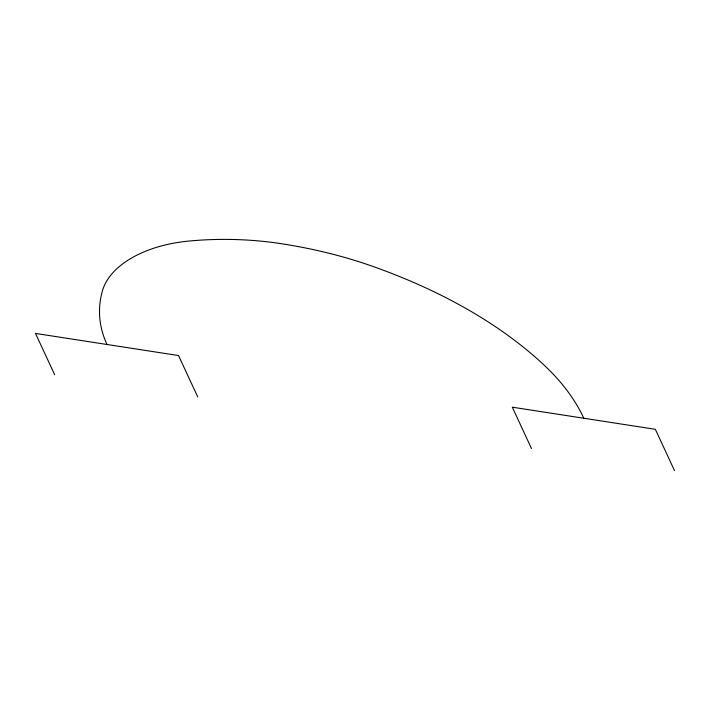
<?xml version="1.0" encoding="UTF-8"?>
<svg xmlns="http://www.w3.org/2000/svg" width="710" height="710" viewBox="0 0 710 710"><rect width="100%" height="100%" fill="white"/><g stroke="black" fill="none" stroke-linecap="round" stroke-linejoin="round"><path stroke-width="1.06" d="M674.5 470.606L655.339 429.31L512.3 407.185L531.462 448.48M197.699 396.846L178.538 355.55L35.5 333.425L54.661 374.72M583.815 418.252A345.424 199.43 0 0 0 544.526 365.517A521.832 301.28 0 0 0 372.883 266.419A345.424 199.43 0 0 0 281.542 243.734A220.553 127.338 0 0 0 188.656 241.08A104.592 60.386 0 0 0 102.426 290.86A220.553 127.338 0 0 0 107.024 344.492"/></g></svg>
